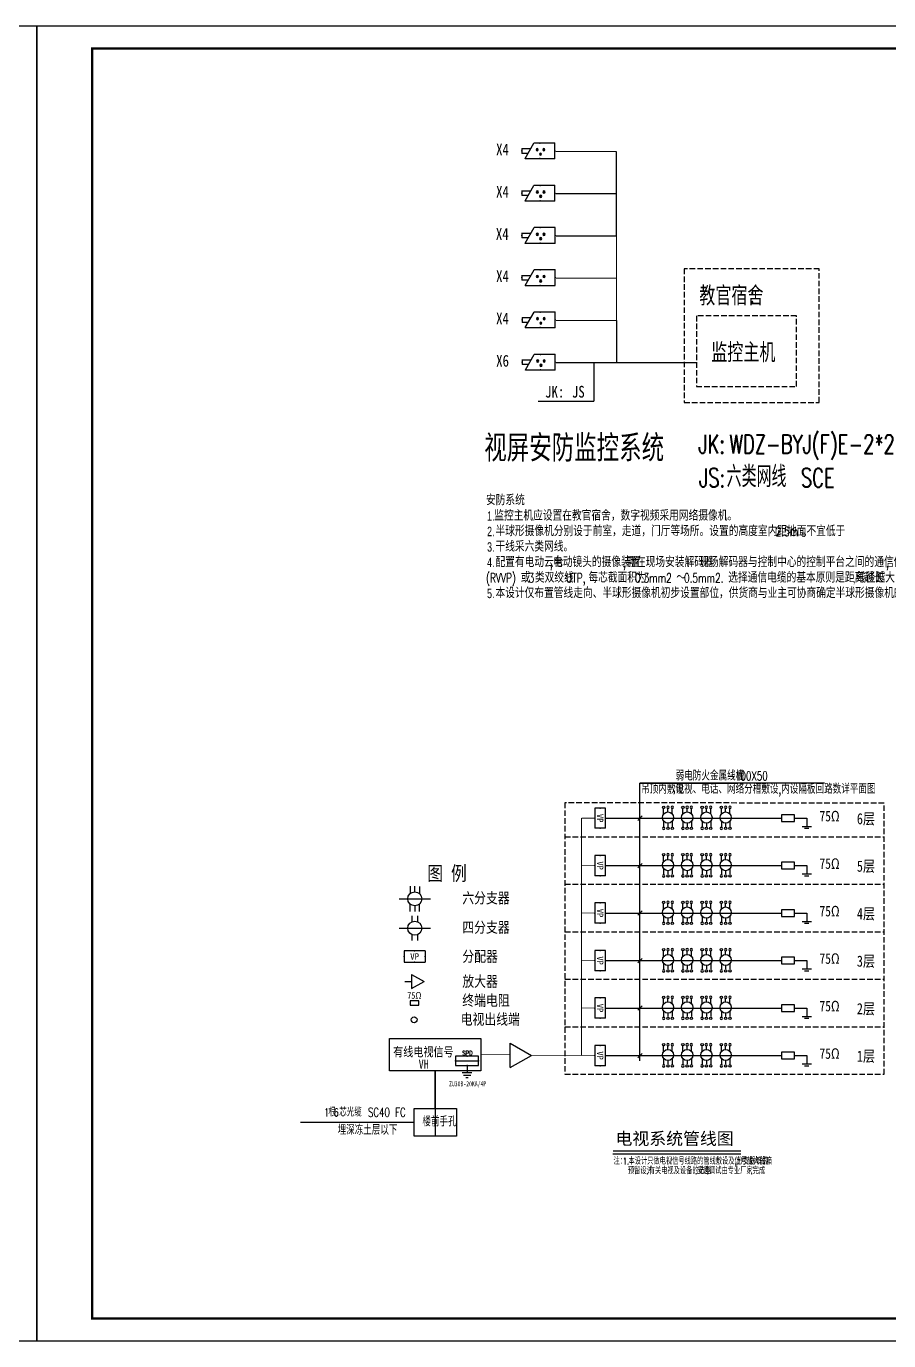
# Model space of a CAD drawing. Extents: x 552102 to 973302, y -80747 to 40012826.
# Drawn here: x 719832 to 758774, y 199322 to 258722 of the extents above; entities that cross this region are included whole.
import ezdxf
from ezdxf.enums import TextEntityAlignment as Align

# ---------------------------------------------------------------- set-up
doc = ezdxf.new("R2010")
doc.units = 0
doc.header["$LTSCALE"] = 1000
doc.header["$MEASUREMENT"] = 0
doc.linetypes.add('DASH', pattern=[0.35, 0.25, -0.1])
doc.linetypes.add('HIDDEN', pattern=[0.375, 0.25, -0.125])
for name, color, linetype in [('CATV', 3, 'Continuous'), ('CS', 7, 'Continuous'), ('DOTLN', 2, 'DASH'), ('EQUIP-动力', 3, 'Continuous'), ('EQUIP-安防', 3, 'Continuous'), ('EQUIP-通讯', 3, 'Continuous'), ('GB', 3, 'Continuous'), ('MID', 7, 'Continuous'), ('PUB_TEXT', 7, 'Continuous'), ('SIG_TEXT', 7, 'Continuous'), ('TEL_TEXT', 7, 'Continuous'), ('TEXT', 151, 'Continuous'), ('TWT_TITLE', 7, 'Continuous'), ('WIRE', 7, 'Continuous'), ('WIRE-安防', 4, 'TG_V'), ('WIRE-照明', 1, 'Continuous'), ('WIRE-通讯', 4, 'TG_TP'), ('ZHXT', 2, 'Continuous'), ('布线字体', 7, 'Continuous'), ('电气', 7, 'Continuous'), ('线路', 1, 'Continuous')]:
    doc.layers.add(name, color=color, linetype=linetype)
doc.styles.add('-宋体', font='', dxfattribs={"width": 0.8})
doc.styles.add('1030', font='COMPLEX.shx', dxfattribs={"width": 0.7, "bigfont": 'hztxt.shx'})
doc.styles.add('_TCH_LABEL', font='COMPLEX', dxfattribs={"bigfont": 'GBCBIG'})
doc.styles.add('_TCH_WINDOW', font='AcadEref.ttf', dxfattribs={"height": 3.5, "bigfont": 'GBCBIG'})
doc.styles.add('_TEL_DIM', font='simhei.ttf', dxfattribs={"width": 0.8, "height": 3.5})
doc.styles.add('hz', font='simhei.ttf', dxfattribs={"width": 0.7})
doc.styles.add('hztxt', font='txt.shx', dxfattribs={"width": 0.7, "bigfont": 'hztxt.shx'})
doc.styles.get("Standard").update_dxf_attribs({"font": 'gbenor.shx', "bigfont": 'gbcbig.shx'})
doc.styles.add('TG_LINETYPE', font='SIMPLEX', dxfattribs={"width": 0.8, "height": 3, "bigfont": 'HZTXT'})
doc.styles.add('宋体(0.7)', font='', dxfattribs={"width": 0.7})
doc.styles.add('黑体', font='simhei.ttf', dxfattribs={"width": 0.7})
doc.styles.get('-宋体').set_extended_font_data('SimSun')
doc.styles.get('宋体(0.7)').set_extended_font_data('SimSun')
doc.linetypes.add('BRA', pattern='A,2.8,-0.1,["B",_TEL_DIM,S=0.07,R=0,X=0,Y=-0.12],-0.25', length=3.15)
doc.linetypes.add('TG_TP', pattern='A,2,-0.78,["TP",TG_LINETYPE,S=0.1,R=0,X=-0.6,Y=-0.15],0', length=2.78)
doc.linetypes.add('TG_V', pattern='A,2,-0.4,["V",TG_LINETYPE,S=0.1,R=0,X=-0.3,Y=-0.15],0', length=2.4)

# ---------------------------------------------------------------- blocks, each defined once
blk = doc.blocks.new('$equip$00001310')
for points in [[(0, 0), (0, -0.375)], [(-0.25, -0.375), (0.25, -0.375)], [(-0.188, -0.5), (0.188, -0.5)], [(-0.062, -0.625), (0.062, -0.625)]]:
    blk.add_lwpolyline(points)
blk.add_point((0, 0))
at = {"flags": 9}
blk.add_attdef('A', (0, 0), '', height=0.00002, dxfattribs=at)
blk = doc.blocks.new('$equip$00001316')
for p, q in [((0.75, 0.3), (-0.75, 0.3)), ((-0.75, 0.3), (-0.75, -0.3)), ((0.75, -0.3), (0.75, 0.3)), ((-0.75, -0.3), (0.75, -0.3))]:
    blk.add_line(p, q)
for p in [(-0.75, 0), (0, 0.3), (0.75, 0), (0, -0.3)]:
    blk.add_point(p)
at = {"style": '_TCH_LABEL', "flags": 8}
blk.add_attdef('$TEXT$', text='', height=0.36, dxfattribs=at).set_placement((0, 0), align=Align.MIDDLE_CENTER)
at = {"style": '_TCH_LABEL', "flags": 9}
blk.add_attdef('A', (0, 0), '', height=0.00002, dxfattribs=at)
blk = doc.blocks.new('用户插口')
at = {"layer": 'CATV'}
blk.add_circle((-1, -2), 82.5, dxfattribs=at)
blk = doc.blocks.new('$equip$00001800')
for p, q in [((-0.65, 0.7), (-0.65, 0)), ((0.65, 0.7), (-0.65, 0.7)), ((-0.65, 0), (0.65, 0)), ((0.65, 0.7), (0.65, 0))]:
    blk.add_line(p, q)
for p in [(-0.65, 0.35), (0, 0.7), (0, 0), (0.65, 0.35)]:
    blk.add_point(p)
at = {"color": 7, "style": '_TEL_DIM'}
blk.add_attdef('$TEXT$', text='', height=0.4, dxfattribs=at).set_placement((0, 0.35), align=Align.MIDDLE_CENTER)
at = {"color": 7, "style": '_TEL_DIM', "flags": 1}
blk.add_attdef('A', text='', height=0.00002, dxfattribs=at).set_placement((0, 0), align=Align.MIDDLE_CENTER)
blk = doc.blocks.new('$equip$00002965')
for p, q in [((-0.75, -0.1), (-0.75, 0.1)), ((-0.75, 0.1), (-0.457, 0.1)), ((-0.6, 0.35), (0.75, 0.35)), ((-0.6, 0.35), (-0.2, -0.35)), ((0.75, 0.35), (0.75, -0.35)), ((-0.75, -0.1), (-0.343, -0.1)), ((0.75, -0.35), (-0.2, -0.35))]:
    blk.add_line(p, q)
at = {"const_width": 0.04}
blk.add_lwpolyline([(-0.75, 0.1), (-0.75, -0.1), (-0.343, -0.1), (-0.2, -0.35), (0.75, -0.35), (0.75, 0.35), (-0.6, 0.35), (-0.457, 0.1), (-0.75, 0.1), (-0.75, -0.1)], dxfattribs=at)
for centre in [(0.1, 0.15), (-0.05, -0.05), (0.25, -0.05)]:
    blk.add_circle(centre, 0.05)
for p in [(-0.75, 0), (0.075, 0.35), (0.075, -0.35), (0.75, 0)]:
    blk.add_point(p)
for points in [[(0.057, 0.175), (0.143, 0.175), (0.05, 0.15), (0.15, 0.15)], [(0.057, 0.125), (0.143, 0.125), (0.05, 0.15), (0.15, 0.15)], [(0.075, 0.193), (0.125, 0.193), (0.057, 0.175), (0.143, 0.175)], [(0.075, 0.107), (0.125, 0.107), (0.057, 0.125), (0.143, 0.125)], [(0.1, 0.2), (0.1, 0.2), (0.075, 0.193), (0.125, 0.193)], [(0.1, 0.1), (0.1, 0.1), (0.075, 0.107), (0.125, 0.107)], [(-0.093, -0.025), (-0.007, -0.025), (-0.1, -0.05), (0, -0.05)], [(-0.093, -0.075), (-0.007, -0.075), (-0.1, -0.05), (0, -0.05)], [(-0.075, -0.007), (-0.025, -0.007), (-0.093, -0.025), (-0.007, -0.025)], [(-0.075, -0.093), (-0.025, -0.093), (-0.093, -0.075), (-0.007, -0.075)], [(-0.05, 0), (-0.05, 0), (-0.075, -0.007), (-0.025, -0.007)], [(-0.05, -0.1), (-0.05, -0.1), (-0.075, -0.093), (-0.025, -0.093)], [(0.207, -0.025), (0.293, -0.025), (0.2, -0.05), (0.3, -0.05)], [(0.207, -0.075), (0.293, -0.075), (0.2, -0.05), (0.3, -0.05)], [(0.225, -0.007), (0.275, -0.007), (0.207, -0.025), (0.293, -0.025)], [(0.225, -0.093), (0.275, -0.093), (0.207, -0.075), (0.293, -0.075)], [(0.25, 0), (0.25, 0), (0.225, -0.007), (0.275, -0.007)], [(0.25, -0.1), (0.25, -0.1), (0.225, -0.093), (0.275, -0.093)]]:
    blk.add_solid(points)
at = {"color": 7, "style": '_TEL_DIM', "flags": 1}
for tag in ['A', 'REMARK']:
    blk.add_attdef(tag, text='', height=0.00002, dxfattribs=at).set_placement((0, 0), align=Align.MIDDLE_CENTER)

msp = doc.modelspace()

# ---------------------------------------------------------------- linework, layer by layer
at = {"color": 1}
for points in [[(747637, 223038), (747448, 222838)], [(747637, 220892), (747448, 220692)], [(747637, 218746), (747448, 218547)], [(747637, 216600), (747448, 216401)], [(747637, 214455), (747448, 214255)], [(747637, 212305), (747448, 212106)]]:
    msp.add_lwpolyline(points, dxfattribs=at)
at = {"layer": 'CATV'}
for p, q in [((748613, 223126), (748613, 223374)), ((748808, 223217), (748807, 223375)), ((749002, 223126), (749002, 223374)), ((749480, 223126), (749480, 223374)), ((749674, 223217), (749674, 223375)), ((749869, 223126), (749869, 223374)), ((750351, 223126), (750351, 223374)), ((750546, 223217), (750546, 223375)), ((750740, 223126), (750740, 223374)), ((751218, 223126), (751218, 223374)), ((751412, 223217), (751412, 223375)), ((751607, 223126), (751607, 223374)), ((748613, 222801), (748613, 222553)), ((749002, 222800), (749002, 222552)), ((749479, 222801), (749479, 222553)), ((749869, 222800), (749869, 222552)), ((750351, 222801), (750351, 222553)), ((750740, 222800), (750740, 222552)), ((751218, 222801), (751218, 222553)), ((751607, 222800), (751607, 222552)), ((748807, 222710), (748807, 222552)), ((749674, 222710), (749674, 222552)), ((750546, 222710), (750545, 222552)), ((751412, 222710), (751412, 222552)), ((748613, 220981), (748613, 221229)), ((748808, 221071), (748807, 221229)), ((749002, 220981), (749002, 221229)), ((749480, 220981), (749480, 221229)), ((749674, 221071), (749674, 221229)), ((749869, 220981), (749869, 221229)), ((750351, 220981), (750351, 221229)), ((750546, 221071), (750546, 221229)), ((750740, 220981), (750740, 221229)), ((751218, 220981), (751218, 221229)), ((751412, 221071), (751412, 221229)), ((751607, 220981), (751607, 221229)), ((748613, 220655), (748613, 220407)), ((748807, 220564), (748807, 220406)), ((749002, 220655), (749002, 220407)), ((749479, 220655), (749479, 220407)), ((749674, 220564), (749674, 220406)), ((749869, 220655), (749869, 220407)), ((750351, 220655), (750351, 220407)), ((750546, 220564), (750545, 220406)), ((750740, 220655), (750740, 220407)), ((751218, 220655), (751218, 220407)), ((751412, 220564), (751412, 220406)), ((751607, 220655), (751607, 220407)), ((737169, 219863), (737169, 219532)), ((737588, 219856), (737588, 219526)), ((737169, 218719), (737169, 219050)), ((737589, 218726), (737588, 219056)), ((748613, 218835), (748613, 219083)), ((748808, 218926), (748807, 219083)), ((749002, 218835), (749002, 219083)), ((749480, 218835), (749480, 219083)), ((749674, 218926), (749674, 219083)), ((749869, 218835), (749869, 219083)), ((750351, 218835), (750351, 219083)), ((750546, 218926), (750546, 219083)), ((750740, 218835), (750740, 219083)), ((751218, 218835), (751218, 219083)), ((751412, 218926), (751412, 219083)), ((751607, 218835), (751607, 219083)), ((737245, 218520), (737245, 218252)), ((737502, 218520), (737502, 218253)), ((748613, 218509), (748613, 218261)), ((748807, 218418), (748807, 218260)), ((749002, 218509), (749002, 218261)), ((749479, 218509), (749479, 218261)), ((749674, 218418), (749674, 218260)), ((749869, 218509), (749869, 218261)), ((750351, 218509), (750351, 218261)), ((750546, 218418), (750545, 218260)), ((750740, 218509), (750740, 218261)), ((751218, 218509), (751218, 218261)), ((751412, 218418), (751412, 218260)), ((751607, 218509), (751607, 218261)), ((737245, 217673), (737245, 217404)), ((737504, 217671), (737504, 217404)), ((748613, 216689), (748613, 216937)), ((748808, 216780), (748807, 216937)), ((749002, 216689), (749002, 216937)), ((749480, 216689), (749480, 216937)), ((749674, 216780), (749674, 216937)), ((749869, 216689), (749869, 216937)), ((750351, 216689), (750351, 216937)), ((750546, 216780), (750546, 216937)), ((750740, 216689), (750740, 216937)), ((751218, 216689), (751218, 216937)), ((751412, 216780), (751412, 216937)), ((751607, 216689), (751607, 216937)), ((748613, 216363), (748613, 216115)), ((748807, 216272), (748807, 216115)), ((749002, 216363), (749002, 216115)), ((749479, 216363), (749479, 216115)), ((749674, 216272), (749674, 216115)), ((749869, 216363), (749869, 216115)), ((750351, 216363), (750351, 216115)), ((750546, 216272), (750545, 216115)), ((750740, 216363), (750740, 216115)), ((751218, 216363), (751218, 216115)), ((751412, 216272), (751412, 216115)), ((751607, 216363), (751607, 216115)), ((737222, 215873), (737222, 215233)), ((737222, 215873), (737791, 215553)), ((736926, 215555), (737222, 215555)), ((737222, 215233), (737791, 215553)), ((748613, 214543), (748613, 214791)), ((748808, 214634), (748807, 214791)), ((749002, 214543), (749002, 214791)), ((749480, 214543), (749480, 214791)), ((749674, 214634), (749674, 214791)), ((749869, 214543), (749869, 214791)), ((750351, 214543), (750351, 214791)), ((750546, 214634), (750546, 214791)), ((750740, 214543), (750740, 214791)), ((751218, 214543), (751218, 214791)), ((751412, 214634), (751412, 214791)), ((751607, 214543), (751607, 214791)), ((748613, 214217), (748613, 213969)), ((748807, 214126), (748807, 213968)), ((749002, 214217), (749002, 213969)), ((749479, 214217), (749479, 213969)), ((749674, 214126), (749674, 213968)), ((749869, 214217), (749869, 213969)), ((750351, 214217), (750351, 213969)), ((750546, 214126), (750545, 213968)), ((750740, 214217), (750740, 213969)), ((751218, 214217), (751218, 213969)), ((751412, 214126), (751412, 213968)), ((751607, 214217), (751607, 213969)), ((741683, 212763), (742650, 212218)), ((741683, 211674), (741683, 212763)), ((741683, 211674), (742650, 212218)), ((748613, 212396), (748613, 212644)), ((748613, 212071), (748613, 211823)), ((748808, 212487), (748807, 212645)), ((749002, 212396), (749002, 212644)), ((749002, 212070), (749002, 211822)), ((749479, 212071), (749479, 211823)), ((749480, 212396), (749480, 212644)), ((749674, 212487), (749674, 212645)), ((749869, 212396), (749869, 212644)), ((749869, 212070), (749869, 211822)), ((750351, 212396), (750351, 212644)), ((750351, 212071), (750351, 211823)), ((750546, 212487), (750546, 212645)), ((750740, 212396), (750740, 212644)), ((750740, 212070), (750740, 211822)), ((751218, 212396), (751218, 212644)), ((751218, 212071), (751218, 211823)), ((751412, 212487), (751412, 212645)), ((751607, 212396), (751607, 212644)), ((751607, 212070), (751607, 211822)), ((748807, 211980), (748807, 211822)), ((749674, 211980), (749674, 211822)), ((750546, 211980), (750545, 211822)), ((751412, 211980), (751412, 211822))]:
    msp.add_line(p, q, dxfattribs=at)
for centre, radius in [((748808, 222963), 254), ((749674, 222963), 254), ((750546, 222963), 254), ((751412, 222963), 254), ((748808, 220818), 254), ((749674, 220818), 254), ((750546, 220818), 254), ((751412, 220818), 254), ((737375, 219291), 317), ((748808, 218672), 254), ((749674, 218672), 254), ((750546, 218672), 254), ((751412, 218672), 254), ((737375, 217962), 317), ((748808, 216526), 254), ((749674, 216526), 254), ((750546, 216526), 254), ((751412, 216526), 254), ((748808, 214380), 254), ((749674, 214380), 254), ((750546, 214380), 254), ((751412, 214380), 254), ((748808, 212233), 254), ((749674, 212233), 254), ((750546, 212233), 254), ((751412, 212233), 254)]:
    msp.add_circle(centre, radius, dxfattribs=at)
at = {"layer": 'CS', "color": 4, "linetype": 'HIDDEN', "ltscale": 5, "const_width": 31}
msp.add_lwpolyline([(740354, 212244), (741683, 212244)], dxfattribs=at)
at = {"layer": 'DOTLN', "linetype": 'DASH'}
for p, q in [((755637, 247766), (749539, 247766)), ((749539, 247766), (749539, 241721)), ((755637, 241721), (755637, 247766)), ((749539, 241721), (755637, 241721))]:
    msp.add_line(p, q, dxfattribs=at)
msp.add_lwpolyline([(750093, 242447), (754611, 242447), (754611, 245638), (750093, 245638)], close=True, dxfattribs=at)
at = {"layer": 'EQUIP-通讯'}
for p, q in [((754525, 222938), (755073, 222938)), ((755073, 222938), (755073, 222547)), ((755283, 222547), (754866, 222547)), ((754973, 222480), (755173, 222480)), ((754525, 220792), (755073, 220792)), ((755283, 220402), (754866, 220402)), ((755073, 220792), (755073, 220402)), ((754973, 220334), (755173, 220334)), ((754525, 218646), (755073, 218646)), ((755073, 218646), (755073, 218256)), ((755283, 218256), (754866, 218256)), ((754973, 218188), (755173, 218188)), ((754525, 216501), (755073, 216501)), ((755073, 216501), (755073, 216110)), ((755283, 216110), (754866, 216110)), ((754973, 216042), (755173, 216042)), ((754525, 214354), (755073, 214354)), ((755283, 213964), (754866, 213964)), ((754973, 213896), (755173, 213896)), ((755073, 214354), (755073, 213964)), ((754525, 212208), (755073, 212208)), ((755073, 212208), (755073, 211817)), ((755283, 211817), (754866, 211817)), ((754973, 211750), (755173, 211750))]:
    msp.add_line(p, q, dxfattribs=at)
msp.add_lwpolyline([(736239, 212973), (740354, 212973), (740354, 211515), (736239, 211516)], close=True, dxfattribs=at)
at = {"layer": 'GB'}
for points in [[(753929, 222786), (754525, 222786), (754525, 223090), (753929, 223090)], [(753929, 220640), (754525, 220640), (754525, 220945), (753929, 220945)], [(753929, 218494), (754525, 218494), (754525, 218799), (753929, 218799)], [(753929, 216348), (754525, 216348), (754525, 216653), (753929, 216653)], [(737160, 214481), (737557, 214481), (737557, 214684), (737160, 214684)], [(753929, 214202), (754525, 214202), (754525, 214507), (753929, 214507)], [(753929, 212056), (754525, 212056), (754525, 212360), (753929, 212360)]]:
    msp.add_lwpolyline(points, close=True, dxfattribs=at)
at = {"layer": 'SIG_TEXT'}
for p in [(745459, 243518), (742947, 241777)]:
    msp.add_line(p, (745459, 241777), dxfattribs=at)
at = {"layer": 'TWT_TITLE', "color": 1}
msp.add_lwpolyline([(636202, 199322), (720302, 199322), (720302, 258722), (636202, 258722)], close=True, dxfattribs=at)
at = {"layer": 'TWT_TITLE'}
msp.add_lwpolyline([(720302, 199322), (804402, 199322), (804402, 258722), (720302, 258722)], close=True, dxfattribs=at)
at = {"layer": 'TWT_TITLE', "const_width": 100}
msp.add_lwpolyline([(722802, 200322), (803402, 200322), (803402, 257722), (722802, 257722)], close=True, dxfattribs=at)
at = {"layer": 'WIRE'}
for p, q in [((745992, 222938), (753929, 222938)), ((745992, 220792), (753929, 220792)), ((736673, 219291), (738081, 219291)), ((745992, 218646), (753929, 218646)), ((736673, 217962), (738081, 217962)), ((745992, 216501), (753929, 216501)), ((745992, 214355), (753929, 214354)), ((745992, 212208), (753929, 212208))]:
    msp.add_line(p, q, dxfattribs=at)
at = {"layer": 'WIRE-安防', "color": 4, "linetype": 'Continuous', "const_width": 52.5}
for points in [[(743739, 253065), (746474, 253065)], [(746474, 253065), (746474, 251155)], [(743742, 251155), (746477, 251155)], [(746477, 251155), (746477, 249246)], [(743746, 249246), (746481, 249246)], [(746481, 249246), (746481, 247336)], [(743749, 247336), (746484, 247336)], [(746484, 247336), (746484, 245427)], [(743753, 245427), (746488, 245427)], [(746488, 245427), (746488, 243518)], [(743756, 243518), (746491, 243518)], [(746491, 243518), (750093, 243518)]]:
    msp.add_lwpolyline(points, dxfattribs=at)
at = {"layer": 'WIRE-照明', "color": 3}
msp.add_line((739216, 211973), (740258, 211973), dxfattribs=at)
at = {"layer": 'WIRE-照明', "color": 1, "linetype": 'Continuous'}
for points, const_width in [([(744903, 222938), (744903, 212208)], 40.2), ([(744903, 222938), (745499, 222938)], 34.2), ([(744903, 220793), (745499, 220793)], 34.2), ([(744903, 218647), (745499, 218647)], 34.2), ([(744903, 216501), (745499, 216501)], 34.2), ([(744903, 214355), (745499, 214355)], 34.2), ([(742650, 212218), (744903, 212218)], 34.2), ([(744903, 212208), (745499, 212208)], 34.2)]:
    msp.add_lwpolyline(points, dxfattribs=dict(at, const_width=const_width))
at = {"layer": 'WIRE-通讯', "linetype": 'Continuous', "const_width": 68.1}
for points in [[(738296, 211516), (738296, 209810)], [(737349, 209189), (732210, 209189)]]:
    msp.add_lwpolyline(points, dxfattribs=at)
at = {"layer": '布线字体', "linetype": 'DASH', "lineweight": -2}
for points in [[(744153, 211364), (758568, 211364), (758568, 223610), (744153, 223636), (744153, 211364)], [(744153, 222093), (758568, 222093)], [(744153, 219947), (758568, 219947)], [(744153, 217801), (758568, 217801)], [(744153, 215655), (758568, 215655)], [(744153, 213510), (758568, 213510)], [(744153, 211364), (758568, 211364)]]:
    msp.add_lwpolyline(points, dxfattribs=at)
at = {"layer": '电气', "color": 0}
for p, q in [((747543, 211974), (747543, 224523)), ((747543, 224523), (751932, 224523)), ((755878, 224523), (747543, 224523))]:
    msp.add_line(p, q, dxfattribs=at)
at = {"layer": '电气'}
msp.add_line((738300, 209810), (738300, 208567), dxfattribs=at)
msp.add_lwpolyline([(737349, 209810), (739252, 209810), (739252, 208567), (737349, 208567)], close=True, dxfattribs=at)
at = {"layer": '电气', "const_width": 65.2}
msp.add_lwpolyline([(746325, 207892), (752102, 207892)], dxfattribs=at)
at = {"layer": '电气'}
msp.add_lwpolyline([(746325, 207761), (752102, 207761)], dxfattribs=at)
at = {"layer": '线路', "color": 3}
for p, q in [((737375, 219608), (737375, 219860)), ((737375, 218974), (737376, 218723))]:
    msp.add_line(p, q, dxfattribs=at)

# ---------------------------------------------------------------- block references
at = {"layer": 'CATV', "yscale": 0.6532671599416062, "zscale": 0.65326716}
for p, xscale, rotation in [((748613, 223427), 0.653267160058025, 179.9999941086101), ((748808, 223428), -0.6532671600580215, 180), ((749003, 223427), -0.6532671600580215, 180), ((749479, 223427), 0.653267160058025, 179.9999941086101), ((749675, 223428), -0.6532671600580215, 180), ((749869, 223427), -0.6532671600580215, 180), ((750351, 223427), 0.653267160058025, 179.9999941086101), ((750546, 223428), -0.6532671600580215, 180), ((750741, 223427), -0.6532671600580215, 180), ((751217, 223427), 0.653267160058025, 179.9999941086101), ((751413, 223428), -0.6532671600580215, 180), ((751607, 223427), -0.6532671600580215, 180), ((748612, 222475), -0.6532671606468455, 359.9654022852121), ((748808, 222474), 0.6532671606873398, 359.9653964040338), ((749002, 222474), 0.6532671606873398, 359.9653964040338), ((749479, 222475), -0.6532671606468455, 359.9654022852121), ((749674, 222474), 0.6532671606873398, 359.9653964040338), ((749869, 222474), 0.6532671606873398, 359.9653964040338), ((750351, 222475), -0.6532671606468455, 359.9654022852121), ((750546, 222474), 0.6532671606873398, 359.9653964040338), ((750741, 222474), 0.6532671606873398, 359.9653964040338), ((751217, 222475), -0.6532671606468455, 359.9654022852121), ((751413, 222474), 0.6532671606873398, 359.9653964040338), ((751607, 222474), 0.6532671606873398, 359.9653964040338), ((748613, 221281), 0.653267160058025, 179.9999941086101), ((748808, 221282), -0.6532671600580215, 180), ((749003, 221281), -0.6532671600580215, 180), ((749479, 221281), 0.653267160058025, 179.9999941086101), ((749675, 221282), -0.6532671600580215, 180), ((749869, 221281), -0.6532671600580215, 180), ((750351, 221281), 0.653267160058025, 179.9999941086101), ((750546, 221282), -0.6532671600580215, 180), ((750741, 221281), -0.6532671600580215, 180), ((751217, 221281), 0.653267160058025, 179.9999941086101), ((751413, 221282), -0.6532671600580215, 180), ((751607, 221281), -0.6532671600580215, 180), ((748612, 220329), -0.6532671606468455, 359.9654022852121), ((748808, 220328), 0.6532671606873398, 359.9653964040338), ((749002, 220328), 0.6532671606873398, 359.9653964040338), ((749479, 220329), -0.6532671606468455, 359.9654022852121), ((749674, 220328), 0.6532671606873398, 359.9653964040338), ((749869, 220328), 0.6532671606873398, 359.9653964040338), ((750351, 220329), -0.6532671606468455, 359.9654022852121), ((750546, 220328), 0.6532671606873398, 359.9653964040338), ((750741, 220328), 0.6532671606873398, 359.9653964040338), ((751217, 220329), -0.6532671606468455, 359.9654022852121), ((751413, 220328), 0.6532671606873398, 359.9653964040338), ((751607, 220328), 0.6532671606873398, 359.9653964040338), ((748613, 219135), 0.653267160058025, 179.9999941086101), ((748808, 219136), -0.6532671600580215, 180), ((749003, 219135), -0.6532671600580215, 180), ((749479, 219135), 0.653267160058025, 179.9999941086101), ((749675, 219136), -0.6532671600580215, 180), ((749869, 219135), -0.6532671600580215, 180), ((750351, 219135), 0.653267160058025, 179.9999941086101), ((750546, 219136), -0.6532671600580215, 180), ((750741, 219135), -0.6532671600580215, 180), ((751217, 219135), 0.653267160058025, 179.9999941086101), ((751413, 219136), -0.6532671600580215, 180), ((751607, 219135), -0.6532671600580215, 180), ((748612, 218183), -0.6532671606468455, 359.9654022852121), ((748808, 218182), 0.6532671606873398, 359.9653964040338), ((749002, 218183), 0.6532671606873398, 359.9653964040338), ((749479, 218183), -0.6532671606468455, 359.9654022852121), ((749674, 218182), 0.6532671606873398, 359.9653964040338), ((749869, 218183), 0.6532671606873398, 359.9653964040338), ((750351, 218183), -0.6532671606468455, 359.9654022852121), ((750546, 218182), 0.6532671606873398, 359.9653964040338), ((750741, 218183), 0.6532671606873398, 359.9653964040338), ((751217, 218183), -0.6532671606468455, 359.9654022852121), ((751413, 218182), 0.6532671606873398, 359.9653964040338), ((751607, 218183), 0.6532671606873398, 359.9653964040338), ((748613, 216990), 0.653267160058025, 179.9999941086101), ((748808, 216990), -0.6532671600580215, 180), ((749003, 216990), -0.6532671600580215, 180), ((749479, 216990), 0.653267160058025, 179.9999941086101), ((749675, 216990), -0.6532671600580215, 180), ((749869, 216990), -0.6532671600580215, 180), ((750351, 216990), 0.653267160058025, 179.9999941086101), ((750546, 216990), -0.6532671600580215, 180), ((750741, 216990), -0.6532671600580215, 180), ((751217, 216990), 0.653267160058025, 179.9999941086101), ((751413, 216990), -0.6532671600580215, 180), ((751607, 216990), -0.6532671600580215, 180), ((748612, 216037), -0.6532671606468455, 359.9654022852121), ((748808, 216036), 0.6532671606873398, 359.9653964040338), ((749002, 216037), 0.6532671606873398, 359.9653964040338), ((749479, 216037), -0.6532671606468455, 359.9654022852121), ((749674, 216036), 0.6532671606873398, 359.9653964040338), ((749869, 216037), 0.6532671606873398, 359.9653964040338), ((750351, 216037), -0.6532671606468455, 359.9654022852121), ((750546, 216036), 0.6532671606873398, 359.9653964040338), ((750741, 216037), 0.6532671606873398, 359.9653964040338), ((751217, 216037), -0.6532671606468455, 359.9654022852121), ((751413, 216036), 0.6532671606873398, 359.9653964040338), ((751607, 216037), 0.6532671606873398, 359.9653964040338), ((748613, 214843), 0.653267160058025, 179.9999941086101), ((748808, 214844), -0.6532671600580215, 180), ((749003, 214843), -0.6532671600580215, 180), ((749479, 214843), 0.653267160058025, 179.9999941086101), ((749675, 214844), -0.6532671600580215, 180), ((749869, 214843), -0.6532671600580215, 180), ((750351, 214843), 0.653267160058025, 179.9999941086101), ((750546, 214844), -0.6532671600580215, 180), ((750741, 214843), -0.6532671600580215, 180), ((751217, 214843), 0.653267160058025, 179.9999941086101), ((751413, 214844), -0.6532671600580215, 180), ((751607, 214843), -0.6532671600580215, 180), ((748611, 213891), -0.6532671606468455, 359.9654022852121), ((748807, 213890), 0.6532671606873398, 359.9653964040338), ((749002, 213891), 0.6532671606873398, 359.9653964040338), ((749478, 213891), -0.6532671606468455, 359.9654022852121), ((749674, 213890), 0.6532671606873398, 359.9653964040338), ((749868, 213891), 0.6532671606873398, 359.9653964040338), ((750350, 213891), -0.6532671606468455, 359.9654022852121), ((750545, 213890), 0.6532671606873398, 359.9653964040338), ((750740, 213891), 0.6532671606873398, 359.9653964040338), ((751216, 213891), -0.6532671606468455, 359.9654022852121), ((751412, 213890), 0.6532671606873398, 359.9653964040338), ((751606, 213891), 0.6532671606873398, 359.9653964040338), ((748613, 212697), 0.653267160058025, 179.9999941086101), ((748808, 212698), -0.6532671600580215, 180), ((749003, 212697), -0.6532671600580215, 180), ((749479, 212697), 0.653267160058025, 179.9999941086101), ((749675, 212698), -0.6532671600580215, 180), ((749869, 212697), -0.6532671600580215, 180), ((750351, 212697), 0.653267160058025, 179.9999941086101), ((750546, 212698), -0.6532671600580215, 180), ((750741, 212697), -0.6532671600580215, 180), ((751217, 212697), 0.653267160058025, 179.9999941086101), ((751413, 212698), -0.6532671600580215, 180), ((751607, 212697), -0.6532671600580215, 180), ((748611, 211745), -0.6532671606468455, 359.9654022852121), ((748807, 211744), 0.6532671606873398, 359.9653964040338), ((749002, 211745), 0.6532671606873398, 359.9653964040338), ((749478, 211745), -0.6532671606468455, 359.9654022852121), ((749674, 211744), 0.6532671606873398, 359.9653964040338), ((749868, 211745), 0.6532671606873398, 359.9653964040338), ((750350, 211745), -0.6532671606468455, 359.9654022852121), ((750545, 211744), 0.6532671606873398, 359.9653964040338), ((750740, 211745), 0.6532671606873398, 359.9653964040338), ((751216, 211745), -0.6532671606468455, 359.9654022852121), ((751412, 211744), 0.6532671606873398, 359.9653964040338), ((751606, 211745), 0.6532671606873398, 359.9653964040338)]:
    msp.add_blockref('用户插口', p, dxfattribs=dict(at, xscale=xscale, rotation=rotation))
at = {"layer": 'CATV', "xscale": 1.633167900145054, "yscale": 1.633167900145054, "zscale": 1.6331679}
msp.add_blockref('用户插口', (737346, 213827), dxfattribs=at)
at = {"layer": 'EQUIP-动力'}
ref = msp.add_blockref('$equip$00001316', (739737, 211973), dxfattribs=dict(at, xscale=694.9522285712883, yscale=694.9522285714047, zscale=694.9522285714285))
ref.add_attrib('$TEXT$', 'SPD', dxfattribs={"layer": '0', "height": 195.5, "style": '_TCH_LABEL', "width": 0.8, "flags": 8}).set_placement((739751, 212319), align=Align.MIDDLE_CENTER)
at = {"layer": 'EQUIP-动力', "xscale": 868.6902857143432, "yscale": 868.6902857143432, "zscale": 868.6902857142854}
msp.add_blockref('$equip$00001310', (739737, 211764), dxfattribs=at)
at = {"layer": 'EQUIP-安防', "xscale": -1000, "yscale": 1000, "zscale": 1000, "rotation": 180}
for p in [(742952, 253093), (742955, 251184), (742959, 249274), (742962, 247365), (742966, 245456), (742969, 243546)]:
    msp.add_blockref('$equip$00002965', p, dxfattribs=at)
at = {"layer": 'EQUIP-通讯', "color": 1, "linetype": 'BRA', "xscale": 703.8000000000466, "yscale": 703.8000000000466, "zscale": 703.8, "rotation": 270}
for p in [(745499, 222938), (745499, 220793), (745499, 218647), (745499, 216501), (745499, 214355), (745499, 212208)]:
    msp.add_blockref('$equip$00001800', p, dxfattribs=at).add_auto_attribs({'$TEXT$': 'VP'})
at = {"layer": 'EQUIP-通讯', "color": 1, "linetype": 'BRA', "xscale": 733.125, "yscale": 733.125, "zscale": 733.125}
msp.add_blockref('$equip$00001800', (737367, 216427), dxfattribs=at).add_auto_attribs({'$TEXT$': 'VP'})

# ---------------------------------------------------------------- texts
at = {"style": 'hz', "width": 0.7}
msp.add_text('ZU30B-20KA/4P', height=225.89, dxfattribs=at).set_placement((738922, 210819))
at = {"layer": 'MID', "color": 4}
for s, height, style, width, p in [('X4', 531.6, '-宋体', 0.8, (741046, 252890)), ('X4', 531.6, '-宋体', 0.8, (741046, 250980)), ('X4', 531.6, '-宋体', 0.8, (741035, 249071)), ('X4', 531.6, '-宋体', 0.8, (741046, 247161)), ('X4', 531.6, '-宋体', 0.8, (741046, 245252)), ('X6', 531.6, '-宋体', 0.8, (741049, 243342)), ('JK:', 531.6, '-宋体', 0.8, (743259, 241942)), ('JS', 531.6, '-宋体', 0.8, (744469, 241942)), ('JK:', 850, 'hztxt', 0.7, (750183, 239417)), ('WDZ-BYJ(F)E-2*2.5-SCE', 850, 'hztxt', 0.7, (751575, 239417)), ('六类网线', 964.5, 'hztxt', 0.7, (751457, 237893)), ('JS:', 850, 'hztxt', 0.7, (750216, 237893)), ('SCE', 850, 'hztxt', 0.7, (754808, 237893))]:
    msp.add_text(s, height=height, dxfattribs=dict(at, style=style, width=width)).set_placement(p)
at = {"layer": 'PUB_TEXT', "style": '宋体(0.7)', "width": 0.7}
msp.add_text('视屏安防监控系统', height=1063.3, dxfattribs=at).set_placement((740512, 239167))
at = {"layer": 'TEL_TEXT'}
for s, height, style, width, p in [('教官宿舍', 759.5, '宋体(0.7)', 0.7, (750221, 246191)), (':', 759, '宋体(0.7)', 0.7, (752435, 246191)), ('监控主机', 759.5, '宋体(0.7)', 0.7, (750760, 243625)), ('安防系统', 482.3, 'hztxt', 0.7, (740589, 237080)), ('1.', 425, '_TCH_WINDOW', 0.705882, (740639, 236380)), ('监控主机应设置在教官宿舍，数字视频采用网络摄像机。', 482.27, 'hztxt', 0.7, (740961, 236380)), ('2.', 425, '_TCH_WINDOW', 0.705882, (740639, 235680)), ('半球形摄像机分别设于前室，走道，门厅等场所。设置的高度室内距地面不宜低于', 482.27, 'hztxt', 0.7, (741018, 235680)), ('2.5m', 425, 'hztxt', 0.7, (753665, 235680)), ('3.', 425, '_TCH_WINDOW', 0.705882, (740639, 234980)), ('干线采六类网线。', 482.3, 'hztxt', 0.7, (741018, 234980)), ('4.', 425, '_TCH_WINDOW', 0.705882, (740639, 234280)), ('配置有电动云台', 482.3, 'hztxt', 0.7, (741018, 234280)), ('电动镜头的摄像装置', 482.3, 'hztxt', 0.7, (743618, 234280)), ('需在现场安装解码器', 482.3, 'hztxt', 0.7, (746921, 234280)), ('现场解码器与控制中心的控制平台之间的通信传输线缆', 482.27, 'hztxt', 0.7, (750223, 234280)), ('(RVVP)', 425, 'hztxt', 0.7, (740589, 233580)), ('或', 482, 'hztxt', 0.7, (742161, 233580)), ('类双绞线', 482.3, 'hztxt', 0.7, (742797, 233580)), (',', 425, 'hztxt', 0.7, (743475, 234280)), ('每芯截面积为', 482.3, 'hztxt', 0.7, (745216, 233580)), (',', 425, 'hztxt', 0.7, (746778, 234280)), ('选择通信电缆的基本原则是距离越长', 482.27, 'hztxt', 0.7, (751531, 233580)), ('线径越大', 482.3, 'hztxt', 0.7, (757299, 233580)), (',', 425, 'hztxt', 0.7, (758657, 234280)), ('3', 425, 'hztxt', 0.7, (742512, 233580)), ('UTP,', 425, 'hztxt', 0.7, (744202, 233580)), ('0.3mm2', 425, 'hztxt', 0.7, (747322, 233580)), ('～', 482, 'hztxt', 0.7, (749180, 233580)), ('0.5mm2.', 425, 'hztxt', 0.7, (749531, 233580)), (',', 425, '_TCH_WINDOW', 0.705882, (757156, 233580)), ('5.', 425, '_TCH_WINDOW', 0.705882, (740639, 232880)), ('本设计仅布置管线走向、半球形摄像机初步设置部位，供货商与业主可协商确定半球形摄像机的数量及安装位置，供货商应负责提供安装及调试。', 482.27, 'hztxt', 0.7, (741018, 232880)), ('1', 358, '1030', 0.7, (733292, 209461)), ('根', 358, '1030', 0.7, (733471, 209461)), ('6', 358, '1030', 0.7, (733722, 209461)), ('芯光缆', 358.5, '1030', 0.7, (733961, 209461)), ('SC40', 407.4, '1030', 0.7, (735259, 209441)), ('FC', 407.4, '1030', 0.7, (736489, 209441)), ('楼前手孔', 407.4, '1030', 0.7, (737717, 209014)), ('埋深冻土层以下', 407.4, '1030', 0.7, (733892, 208634)), ('注：', 298, '1030', 0.7, (746349, 207287)), ('1.', 298, '1030', 0.7, (746766, 207287)), ('本设计只做电视信号线路的管线敷设及信号放大器箱', 297.96, '1030', 0.7, (747024, 207287)), (',', 298, '1030', 0.7, (751821, 207287)), ('分支器箱的', 298, '1030', 0.7, (751911, 207287)), ('预留设计', 298, '1030', 0.7, (746996, 206853)), ('.', 298, '1030', 0.7, (747830, 206853)), ('有关电视及设备的选型', 298, '1030', 0.7, (747939, 206853)), ('.', 298, '1030', 0.7, (750025, 206853)), ('安装', 298, '1030', 0.7, (750134, 206853)), ('.', 298, '1030', 0.7, (750551, 206853)), ('调试由专业厂家完成', 298, '1030', 0.7, (750660, 206853)), ('.', 298, '1030', 0.7, (752538, 206853))]:
    msp.add_text(s, height=height, dxfattribs=dict(at, style=style, width=width)).set_placement(p)
at = {"layer": 'TEL_TEXT', "style": '_TCH_WINDOW'}
msp.add_text('。', height=482, dxfattribs=at).set_placement((754808, 235680))
at = {"layer": 'TEXT', "color": 0, "style": '-宋体', "width": 0.8}
for s, height, p in [('图 例  ', 653.3, (737942, 220117)), ('六分支器', 490, (739521, 219088)), ('四分支器', 490, (739521, 217760)), ('分配器', 490, (739521, 216448)), ('放大器', 490, (739521, 215318)), ('终端电阻', 490, (739521, 214458)), ('电视出线端', 490, (739447, 213606)), ('有线电视信号', 416.5, (736399, 212171)), ('VH', 416.5, (737550, 211614))]:
    msp.add_text(s, height=height, dxfattribs=at).set_placement(p)
at = {"layer": 'ZHXT', "color": 0, "linetype": 'HIDDEN', "style": '-宋体', "width": 0.8}
for s, height, p in [('75Ω', 476.3, (755649, 222791)), ('6层', 500.2, (757339, 222663)), ('75Ω', 476.3, (755649, 220646)), ('5层', 500.2, (757339, 220517)), ('75Ω', 476.3, (755649, 218500)), ('4层', 500.2, (757339, 218371)), ('75Ω', 476.3, (755649, 216354)), ('3层', 500.2, (757339, 216226)), ('75Ω', 304.9, (737036, 214775)), ('75Ω', 476.3, (755649, 214208)), ('2层', 500.2, (757339, 214079)), ('75Ω', 476.3, (755649, 212061)), ('1层', 500.2, (757339, 211933))]:
    msp.add_text(s, height=height, dxfattribs=at).set_placement(p)
at = {"layer": '电气', "style": '1030', "width": 0.7}
for s, height, p in [('弱电防火金属线槽', 409.7, (749154, 224643)), ('-100X50', 409.7, (751518, 224643)), ('吊顶内敷设', 409.7, (747596, 224044)), (',', 410, (749030, 224144)), ('电视、电话、网络分槽敷设,内设隔板回路数详平面图', 409.7, (749153, 224044))]:
    msp.add_text(s, height=height, dxfattribs=at).set_placement(p)
at = {"layer": '电气', "style": '黑体'}
msp.add_text('电视系统管线图', height=558.7, dxfattribs=at).set_placement((746439, 208178))

doc.saveas('drawing.dxf')
